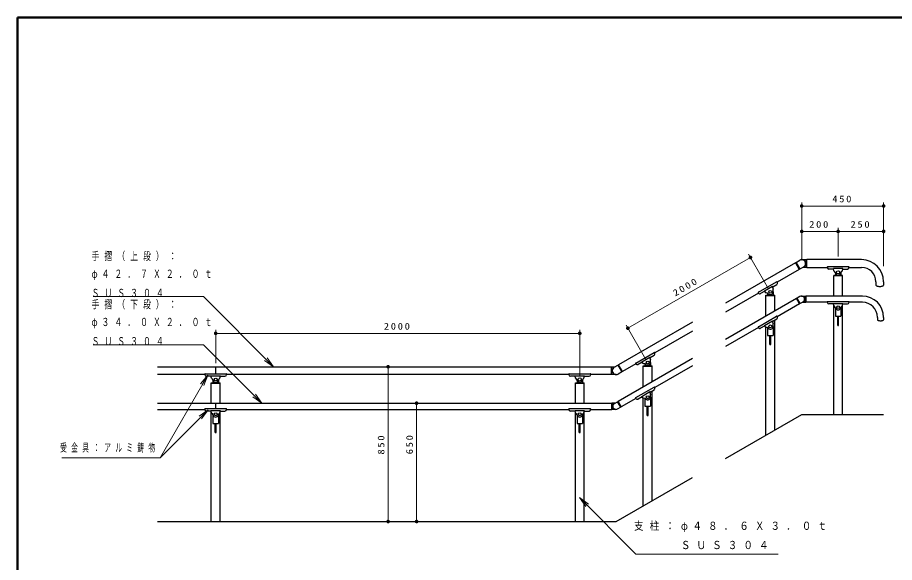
# Model space of a CAD drawing. Units: millimetres on the paper, scale 1:20. Extents: x -365 to 0, y -19 to 257.
# Drawn here: x -365 to -124.1, y 107.3 to 257 of the extents above; entities that cross this region are included whole.
import ezdxf

# ---------------------------------------------------------------- set-up
doc = ezdxf.new("R2010")
doc.units = ezdxf.units.MM
doc.layers.add('LY_1', color=7, linetype='Continuous', lineweight=25)
doc.layers.add('LY_3', color=7, linetype='Continuous', lineweight=13)
doc.styles.add('ＭＳ ゴシック', font='')
doc.styles.get('ＭＳ ゴシック').set_extended_font_data('MS Gothic')

# ---------------------------------------------------------------- blocks, each defined once
blk = doc.blocks.new('filled_dot')
at = {"color": 0, "linetype": 'Continuous', "lineweight": -2, "const_width": 1.25}
blk.add_lwpolyline([(-0.625, 0, 1), (0.625, 0, 1)], format="xyb", close=True, dxfattribs=at)

msp = doc.modelspace()

# ---------------------------------------------------------------- linework, layer by layer
at = {"layer": 'LY_1', "lineweight": 13}
for p, q in [((-149.603, 190.279), (-149.603, 206.224)), ((-149.603, 205.224), (-127.101, 205.224)), ((-127.101, 188.689), (-127.101, 206.224)), ((-149.603, 190.279), (-149.603, 199.248)), ((-149.603, 198.248), (-139.601, 198.248)), ((-139.601, 191.346), (-139.601, 199.248)), ((-139.601, 198.248), (-127.101, 198.248)), ((-127.101, 188.689), (-127.101, 199.248)), ((-197.36, 171.65), (-163.681, 191.095)), ((-158.732, 182.521), (-164.181, 191.961)), ((-310.571, 162.07), (-310.571, 171.254)), ((-210.571, 158.585), (-210.571, 171.254)), ((-192.41, 163.077), (-197.86, 172.516)), ((-310.571, 170.254), (-210.571, 170.254)), ((-294.66, 161.07), (-297.135, 162.838)), ((-294.66, 161.07), (-296.781, 163.191)), ((-296.428, 163.545), (-294.66, 161.07)), ((-263.213, 161.07), (-263.213, 118.57)), ((-314.709, 156.401), (-312.776, 158.749)), ((-312.776, 158.749), (-314.276, 156.151)), ((-312.776, 158.749), (-313.843, 155.901)), ((-297.903, 151.07), (-300.378, 152.838)), ((-297.903, 151.07), (-300.025, 153.191)), ((-299.671, 153.545), (-297.903, 151.07)), ((-255.387, 151.07), (-255.387, 118.57)), ((-312.661, 149.284), (-325.862, 136.082)), ((-315.136, 147.516), (-312.661, 149.284)), ((-312.661, 149.284), (-314.782, 147.163)), ((-312.661, 149.284), (-314.429, 146.809)), ((-208.918, 122.655), (-210.686, 125.13)), ((-210.686, 125.13), (-208.211, 123.362)), ((-210.686, 125.13), (-208.565, 123.008))]:
    msp.add_line(p, q, dxfattribs=at)
at = {"layer": 'LY_1'}
for p, q in [((-151.351, 189.661), (-150.138, 190.361)), ((-149.601, 190.505), (-148.201, 190.505)), ((-148.451, 190.505), (-148.451, 188.362)), ((-148.201, 188.355), (-148.201, 190.505)), ((-133.168, 190.497), (-148.201, 190.497)), ((-151.347, 189.654), (-170.563, 178.56)), ((-151.351, 189.661), (-150.276, 187.799)), ((-150.059, 187.924), (-151.131, 189.779)), ((-149.063, 188.499), (-150.276, 187.799)), ((-148.201, 188.355), (-149.313, 188.355)), ((-148.201, 188.362), (-142.601, 188.362)), ((-142.601, 188.362), (-142.601, 188.462)), ((-136.701, 188.562), (-142.501, 188.562)), ((-140.874, 187.912), (-142.151, 187.912)), ((-140.761, 187.409), (-140.901, 188.031)), ((-138.301, 188.031), (-140.901, 188.031)), ((-138.44, 187.409), (-138.301, 188.031)), ((-138.327, 187.912), (-137.051, 187.912)), ((-136.601, 188.362), (-136.601, 188.462)), ((-136.601, 188.362), (-133.168, 188.362)), ((-150.28, 187.805), (-156.308, 184.324)), ((-140.816, 180.497), (-140.816, 186.112)), ((-138.386, 186.112), (-140.816, 186.112)), ((-138.386, 186.012), (-140.816, 186.012)), ((-140.351, 186.914), (-140.351, 186.112)), ((-138.851, 186.914), (-138.851, 186.112)), ((-138.386, 180.497), (-138.386, 186.112)), ((-161.518, 181.548), (-156.495, 184.448)), ((-159.867, 181.888), (-157.615, 183.188)), ((-157.425, 182.579), (-157.615, 183.188)), ((-157.579, 183.071), (-156.473, 183.71)), ((-156.308, 184.324), (-156.358, 184.411)), ((-129.236, 184.43), (-129.236, 183.497)), ((-127.101, 184.43), (-127.101, 183.497)), ((-161.505, 181.324), (-170.563, 176.095)), ((-161.505, 181.324), (-161.555, 181.411)), ((-159.784, 181.798), (-160.89, 181.16)), ((-159.435, 181.418), (-159.867, 181.888)), ((-159.447, 174.978), (-159.447, 180.755)), ((-159.447, 180.755), (-157.017, 180.755)), ((-159.447, 180.655), (-157.017, 180.655)), ((-158.982, 181.299), (-158.982, 180.755)), ((-157.482, 181.655), (-157.482, 180.755)), ((-157.017, 176.381), (-157.017, 180.755)), ((-151.08, 179.808), (-170.563, 168.56)), ((-150.23, 178.336), (-156.308, 174.827)), ((-150.084, 180.383), (-151.297, 179.683)), ((-150.23, 178.336), (-151.08, 179.808)), ((-150.014, 178.461), (-150.864, 179.933)), ((-149.234, 178.911), (-150.447, 178.211)), ((-149.659, 180.497), (-148.509, 180.497)), ((-149.431, 178.797), (-148.509, 178.797)), ((-148.759, 180.497), (-148.759, 178.797)), ((-148.509, 180.497), (-148.509, 178.797)), ((-132.951, 180.497), (-148.509, 180.497)), ((-142.601, 178.797), (-148.509, 178.797)), ((-142.601, 178.797), (-142.601, 178.897)), ((-142.501, 178.997), (-136.701, 178.997)), ((-140.874, 178.347), (-142.151, 178.347)), ((-140.761, 177.844), (-140.901, 178.466)), ((-140.901, 178.466), (-138.301, 178.466)), ((-138.44, 177.844), (-138.301, 178.466)), ((-138.328, 178.347), (-137.051, 178.347)), ((-136.601, 178.797), (-136.601, 178.897)), ((-132.951, 178.797), (-136.601, 178.797)), ((-140.816, 147.997), (-140.816, 178.087)), ((-140.351, 177.349), (-140.351, 174.947)), ((-138.851, 177.349), (-138.851, 174.947)), ((-138.386, 147.997), (-138.386, 178.087)), ((-161.518, 172.05), (-156.495, 174.95)), ((-159.867, 172.39), (-157.615, 173.69)), ((-157.425, 173.081), (-157.615, 173.69)), ((-157.579, 173.574), (-156.473, 174.212)), ((-157.017, 143.716), (-157.017, 173.898)), ((-156.308, 174.827), (-156.358, 174.913)), ((-140.351, 174.947), (-138.851, 174.947)), ((-139.726, 172.447), (-139.726, 174.947)), ((-139.476, 172.447), (-139.476, 174.947)), ((-128.801, 174.647), (-128.801, 173.997)), ((-127.101, 174.647), (-127.101, 173.997)), ((-179.619, 173.332), (-199.892, 161.627)), ((-161.505, 171.827), (-170.563, 166.597)), ((-161.505, 171.827), (-161.555, 171.913)), ((-159.784, 172.3), (-160.89, 171.662)), ((-159.435, 171.921), (-159.867, 172.39)), ((-159.447, 142.313), (-159.447, 171.934)), ((-158.982, 171.802), (-158.982, 169.658)), ((-157.482, 172.158), (-157.482, 169.658)), ((-139.726, 172.447), (-139.476, 172.447)), ((-179.619, 170.866), (-189.987, 164.88)), ((-158.982, 169.658), (-157.482, 169.658)), ((-158.357, 167.158), (-158.357, 169.658)), ((-158.107, 167.158), (-158.107, 169.658)), ((-158.357, 167.158), (-158.107, 167.158)), ((-195.197, 162.103), (-190.174, 165.003)), ((-191.258, 163.627), (-190.152, 164.265)), ((-189.987, 164.88), (-190.037, 164.967)), ((-201.108, 160.933), (-199.896, 161.633)), ((-200.112, 161.508), (-199.041, 159.653)), ((-179.619, 163.332), (-200.058, 151.531)), ((-198.821, 159.771), (-199.896, 161.633)), ((-195.183, 161.88), (-198.824, 159.778)), ((-195.183, 161.88), (-195.233, 161.967)), ((-193.463, 162.354), (-194.569, 161.715)), ((-193.545, 162.443), (-191.294, 163.743)), ((-193.113, 161.974), (-193.545, 162.443)), ((-192.66, 161.855), (-192.66, 161.311)), ((-191.104, 163.134), (-191.294, 163.743)), ((-191.16, 162.211), (-191.16, 161.311)), ((-326.597, 161.07), (-220.413, 161.07)), ((-313.571, 158.935), (-313.571, 159.035)), ((-313.471, 159.135), (-307.671, 159.135)), ((-310.571, 159.135), (-310.571, 161.07)), ((-307.571, 158.935), (-307.571, 159.035)), ((-220.413, 161.07), (-201.971, 161.07)), ((-213.571, 158.935), (-213.571, 159.035)), ((-213.471, 159.135), (-207.671, 159.135)), ((-207.571, 158.935), (-207.571, 159.035)), ((-201.971, 161.077), (-201.971, 158.927)), ((-201.971, 161.077), (-200.859, 161.077)), ((-201.721, 158.927), (-201.721, 161.07)), ((-198.821, 159.771), (-200.033, 159.071)), ((-193.125, 155.534), (-193.125, 161.311)), ((-193.125, 161.311), (-190.695, 161.311)), ((-193.125, 161.211), (-190.695, 161.211)), ((-190.695, 156.937), (-190.695, 161.311)), ((-179.619, 161.369), (-189.987, 155.382)), ((-313.571, 158.935), (-326.597, 158.935)), ((-311.844, 158.485), (-313.121, 158.485)), ((-311.871, 158.604), (-309.271, 158.604)), ((-311.731, 157.981), (-311.871, 158.604)), ((-311.786, 156.685), (-309.356, 156.685)), ((-311.786, 151.07), (-311.786, 156.685)), ((-311.786, 156.585), (-309.356, 156.585)), ((-311.321, 157.486), (-311.321, 156.685)), ((-309.821, 157.486), (-309.821, 156.685)), ((-309.41, 157.981), (-309.271, 158.604)), ((-309.356, 151.07), (-309.356, 156.685)), ((-309.297, 158.485), (-308.021, 158.485)), ((-220.413, 158.935), (-307.571, 158.935)), ((-213.571, 158.935), (-220.413, 158.935)), ((-211.844, 158.485), (-213.121, 158.485)), ((-211.731, 157.981), (-211.871, 158.604)), ((-211.871, 158.604), (-209.271, 158.604)), ((-211.786, 156.685), (-209.356, 156.685)), ((-211.786, 151.07), (-211.786, 156.685)), ((-211.786, 156.585), (-209.356, 156.585)), ((-211.321, 157.486), (-211.321, 156.685)), ((-209.821, 157.486), (-209.821, 156.685)), ((-209.41, 157.981), (-209.271, 158.604)), ((-209.356, 151.07), (-209.356, 156.685)), ((-209.297, 158.485), (-208.021, 158.485)), ((-201.971, 158.935), (-207.571, 158.935)), ((-200.571, 158.927), (-201.971, 158.927)), ((-195.197, 152.606), (-190.174, 155.506)), ((-193.545, 152.945), (-191.294, 154.245)), ((-191.104, 153.637), (-191.294, 154.245)), ((-191.258, 154.129), (-190.152, 154.768)), ((-190.695, 124.271), (-190.695, 154.454)), ((-189.987, 155.382), (-190.037, 155.469)), ((-195.183, 152.382), (-199.208, 150.059)), ((-195.183, 152.382), (-195.233, 152.469)), ((-193.463, 152.856), (-194.569, 152.218)), ((-193.113, 152.476), (-193.545, 152.945)), ((-193.125, 122.868), (-193.125, 152.489)), ((-192.66, 152.357), (-192.66, 150.213)), ((-191.16, 152.713), (-191.16, 150.213)), ((-326.597, 151.07), (-220.413, 151.07)), ((-326.597, 149.37), (-313.571, 149.37)), ((-313.571, 149.37), (-313.571, 149.47)), ((-313.471, 149.57), (-307.671, 149.57)), ((-310.571, 149.57), (-310.571, 151.07)), ((-307.571, 149.37), (-307.571, 149.47)), ((-307.571, 149.37), (-220.413, 149.37)), ((-220.413, 151.07), (-201.779, 151.07)), ((-220.413, 149.37), (-213.571, 149.37)), ((-213.571, 149.37), (-213.571, 149.47)), ((-213.471, 149.57), (-207.671, 149.57)), ((-207.571, 149.37), (-207.571, 149.47)), ((-207.571, 149.37), (-201.779, 149.37)), ((-200.857, 151.07), (-201.779, 151.07)), ((-201.779, 149.37), (-201.779, 151.07)), ((-200.629, 149.37), (-201.779, 149.37)), ((-201.529, 149.37), (-201.529, 151.07)), ((-201.054, 150.956), (-200.058, 151.531)), ((-200.274, 151.406), (-199.424, 149.934)), ((-200.204, 149.484), (-199.208, 150.059)), ((-200.058, 151.531), (-199.208, 150.059)), ((-192.66, 150.213), (-191.16, 150.213)), ((-192.035, 147.713), (-192.035, 150.213)), ((-191.785, 147.713), (-191.785, 150.213)), ((-311.844, 148.92), (-313.121, 148.92)), ((-311.731, 148.416), (-311.871, 149.039)), ((-311.871, 149.039), (-309.271, 149.039)), ((-311.786, 118.57), (-311.786, 148.66)), ((-311.321, 147.921), (-311.321, 145.52)), ((-309.821, 147.921), (-309.821, 145.52)), ((-309.41, 148.416), (-309.271, 149.039)), ((-309.356, 118.57), (-309.356, 148.66)), ((-309.297, 148.92), (-308.021, 148.92)), ((-211.844, 148.92), (-213.121, 148.92)), ((-211.731, 148.416), (-211.871, 149.039)), ((-211.871, 149.039), (-209.271, 149.039)), ((-211.786, 118.57), (-211.786, 148.66)), ((-211.321, 147.921), (-211.321, 145.52)), ((-209.821, 147.921), (-209.821, 145.52)), ((-209.41, 148.416), (-209.271, 149.039)), ((-209.356, 118.57), (-209.356, 148.66)), ((-209.297, 148.92), (-208.021, 148.92)), ((-192.035, 147.713), (-191.785, 147.713)), ((-170.563, 135.895), (-149.601, 147.997)), ((-149.601, 147.997), (-127.101, 147.997)), ((-311.321, 145.52), (-309.821, 145.52)), ((-310.696, 143.02), (-310.696, 145.52)), ((-310.446, 143.02), (-310.446, 145.52)), ((-211.321, 145.52), (-209.821, 145.52)), ((-210.696, 143.02), (-210.696, 145.52)), ((-210.446, 143.02), (-210.446, 145.52)), ((-310.696, 143.02), (-310.446, 143.02)), ((-210.696, 143.02), (-210.446, 143.02)), ((-200.571, 118.57), (-179.619, 130.666)), ((-326.597, 118.57), (-200.571, 118.57))]:
    msp.add_line(p, q, dxfattribs=at)
for points in [[(-129.236, 183.497), (-129.225, 183.447), (-129.193, 183.399), (-129.139, 183.352), (-129.066, 183.308), (-128.975, 183.268), (-128.867, 183.233), (-128.745, 183.203), (-128.612, 183.179), (-128.469, 183.161), (-128.32, 183.151), (-128.168, 183.147), (-128.016, 183.151), (-127.868, 183.161), (-127.725, 183.179), (-127.591, 183.203), (-127.469, 183.233), (-127.362, 183.268), (-127.27, 183.308), (-127.197, 183.352), (-127.144, 183.399), (-127.112, 183.447), (-127.101, 183.497)], [(-128.801, 173.997), (-128.792, 173.958), (-128.766, 173.92), (-128.724, 173.883), (-128.666, 173.849), (-128.593, 173.817), (-128.507, 173.789), (-128.41, 173.766), (-128.304, 173.747), (-128.19, 173.733), (-128.072, 173.725), (-127.951, 173.722), (-127.83, 173.725), (-127.711, 173.733), (-127.598, 173.747), (-127.491, 173.766), (-127.394, 173.789), (-127.308, 173.817), (-127.236, 173.849), (-127.178, 173.883), (-127.135, 173.92), (-127.11, 173.958), (-127.101, 173.997)], [(-193.113, 161.974), (-193.103, 161.964), (-193.091, 161.956), (-193.079, 161.95), (-193.065, 161.945), (-193.051, 161.942), (-193.037, 161.942)]]:
    msp.add_lwpolyline(points, dxfattribs=at)
at = {"layer": 'LY_1', "lineweight": 13}
for points in [[(-294.66, 161.07), (-313.943, 180.353), (-344.2, 180.353)], [(-297.903, 151.07), (-313.943, 167.109), (-344.204, 167.109)], [(-312.776, 158.749), (-325.862, 136.082), (-352.878, 136.082)], [(-210.686, 125.13), (-195.13, 109.573), (-156.098, 109.573)]]:
    msp.add_lwpolyline(points, dxfattribs=at)
at = {"layer": 'LY_1'}
for centre, radius in [((-139.601, 187.012), 0.45), ((-158.232, 181.655), 0.4), ((-139.601, 177.447), 0.4), ((-158.232, 172.158), 0.4), ((-191.91, 162.211), 0.4), ((-310.571, 157.585), 0.4), ((-210.571, 157.585), 0.45), ((-191.91, 152.713), 0.4), ((-310.571, 148.02), 0.4), ((-210.571, 148.02), 0.4)]:
    msp.add_circle(centre, radius, dxfattribs=at)
for centre, radius, start, end in [((-149.601, 189.43), 1.075, 300, 120), ((-133.168, 184.43), 6.067, 0, 90), ((-142.501, 188.462), 0.1, 90, 180), ((-142.151, 188.362), 0.45, 180, 270), ((-137.051, 188.362), 0.45, 270, 0), ((-136.701, 188.462), 0.1, 0, 90), ((-133.168, 184.43), 3.933, 0, 90), ((-140.664, 187.431), 0.1, 192.6431, 241.92532), ((-141.064, 186.681), 0.75, 12.9107, 61.92532), ((-139.601, 187.012), 0.75, 192.63438, 347.36562), ((-138.138, 186.681), 0.75, 118.07468, 167.0893), ((-138.538, 187.431), 0.1, 298.07468, 347.3569), ((-156.445, 184.361), 0.1, 30, 120), ((-156.698, 184.099), 0.45, 300, 30), ((-161.468, 181.461), 0.1, 120, 210), ((-161.115, 181.549), 0.45, 210, 300), ((-159.361, 181.486), 0.1, 222.6431, 271.92532), ((-159.333, 180.637), 0.75, 42.9107, 91.92532), ((-158.232, 181.655), 0.75, 222.63438, 17.36562), ((-156.799, 182.1), 0.75, 148.07468, 197.0893), ((-157.52, 182.549), 0.1, 328.07468, 17.3569), ((-149.659, 179.647), 0.85, 300, 120.00001), ((-142.501, 178.897), 0.1, 90, 180), ((-142.151, 178.797), 0.45, 180, 270), ((-137.051, 178.797), 0.45, 270, 0), ((-136.701, 178.897), 0.1, 0, 90), ((-132.951, 174.647), 5.85, 0, 90), ((-132.951, 174.647), 4.15, 0, 90), ((-140.664, 177.866), 0.1, 192.6431, 241.92532), ((-141.064, 177.116), 0.75, 12.9107, 61.92532), ((-139.601, 177.447), 0.75, 192.63438, 347.36562), ((-138.138, 177.116), 0.75, 118.07468, 167.0893), ((-138.538, 177.866), 0.1, 298.07468, 347.3569), ((-156.445, 174.863), 0.1, 30, 120), ((-156.698, 174.602), 0.45, 300, 30), ((-161.468, 171.963), 0.1, 120, 210), ((-161.115, 172.052), 0.45, 210, 300), ((-159.361, 171.989), 0.1, 222.6431, 271.92532), ((-159.333, 171.139), 0.75, 42.9107, 91.92532), ((-158.232, 172.158), 0.75, 222.63438, 17.36562), ((-156.799, 172.602), 0.75, 148.07468, 197.0893), ((-157.52, 173.051), 0.1, 328.07468, 17.3569), ((-190.124, 164.917), 0.1, 30, 120), ((-190.377, 164.655), 0.45, 300, 30), ((-195.147, 162.017), 0.1, 120, 210), ((-194.794, 162.105), 0.45, 210, 300), ((-193.011, 161.192), 0.75, 42.9107, 91.92532), ((-191.91, 162.211), 0.75, 222.63438, 17.36562), ((-190.478, 162.655), 0.75, 148.07468, 197.0893), ((-191.199, 163.105), 0.1, 328.07468, 17.3569), ((-313.471, 159.035), 0.1, 90, 180), ((-307.671, 159.035), 0.1, 0, 90), ((-213.471, 159.035), 0.1, 90, 180), ((-207.671, 159.035), 0.1, 0, 90), ((-200.571, 160.002), 1.075, 120, 300), ((-313.121, 158.935), 0.45, 180, 270), ((-311.633, 158.003), 0.1, 192.6431, 241.92532), ((-312.033, 157.253), 0.75, 12.9107, 61.92532), ((-310.571, 157.585), 0.75, 192.63438, 347.36562), ((-309.108, 157.253), 0.75, 118.07468, 167.0893), ((-309.508, 158.003), 0.1, 298.07468, 347.3569), ((-308.021, 158.935), 0.45, 270, 0), ((-213.121, 158.935), 0.45, 180, 270), ((-211.633, 158.003), 0.1, 192.6431, 241.92532), ((-212.033, 157.253), 0.75, 12.9107, 61.92532), ((-210.571, 157.585), 0.75, 192.63438, 347.36562), ((-209.108, 157.253), 0.75, 118.07468, 167.0893), ((-209.508, 158.003), 0.1, 298.07468, 347.3569), ((-208.021, 158.935), 0.45, 270, 0), ((-190.124, 155.419), 0.1, 30, 120), ((-190.377, 155.157), 0.45, 300, 30), ((-195.147, 152.519), 0.1, 120, 210), ((-194.794, 152.607), 0.45, 210, 300), ((-193.04, 152.544), 0.1, 222.6431, 271.92532), ((-193.011, 151.695), 0.75, 42.9107, 91.92532), ((-191.91, 152.713), 0.75, 222.63438, 17.36562), ((-190.478, 153.157), 0.75, 148.07468, 197.0893), ((-191.199, 153.607), 0.1, 328.07468, 17.3569), ((-313.471, 149.47), 0.1, 90, 180), ((-313.121, 149.37), 0.45, 180, 270), ((-308.021, 149.37), 0.45, 270, 0), ((-307.671, 149.47), 0.1, 0, 90), ((-213.471, 149.47), 0.1, 90, 180), ((-213.121, 149.37), 0.45, 180, 270), ((-208.021, 149.37), 0.45, 270, 0), ((-207.671, 149.47), 0.1, 0, 90), ((-200.629, 150.22), 0.85, 120, 300.00001), ((-311.633, 148.438), 0.1, 192.6431, 241.92532), ((-312.033, 147.688), 0.75, 12.9107, 61.92532), ((-310.571, 148.02), 0.75, 192.63438, 347.36562), ((-309.108, 147.688), 0.75, 118.07468, 167.0893), ((-309.508, 148.438), 0.1, 298.07468, 347.3569), ((-211.633, 148.438), 0.1, 192.6431, 241.92532), ((-212.033, 147.688), 0.75, 12.9107, 61.92532), ((-210.571, 148.02), 0.75, 192.63438, 347.36562), ((-209.108, 147.688), 0.75, 118.07468, 167.0893), ((-209.508, 148.438), 0.1, 298.07468, 347.3569)]:
    msp.add_arc(centre, radius, start, end, dxfattribs=at)
at = {"layer": 'LY_3', "lineweight": 50}
for p, q in [((-365, 257), (-365, 0)), ((0, 257), (-365, 257))]:
    msp.add_line(p, q, dxfattribs=at)

# ---------------------------------------------------------------- block references
at = {"layer": 'LY_1', "lineweight": 13, "xscale": 0.4, "yscale": 0.4}
for p in [(-149.603, 205.224), (-149.603, 198.248), (-310.571, 170.254)]:
    msp.add_blockref('filled_dot', p, dxfattribs=at)
for p, rotation in [((-127.101, 205.224), 180), ((-139.601, 198.248), 180), ((-127.101, 198.248), 180), ((-163.681, 191.095), 210), ((-197.36, 171.65), 30), ((-210.571, 170.254), 180), ((-263.213, 161.07), 270), ((-255.387, 151.07), 270), ((-263.213, 118.57), 90), ((-255.387, 118.57), 90)]:
    msp.add_blockref('filled_dot', p, dxfattribs=dict(at, rotation=rotation))

# ---------------------------------------------------------------- texts
at = {"layer": 'LY_1', "style": 'ＭＳ ゴシック'}
for s, insert, char_height, attachment_point in [('\\T1.33;\\W1.15;450', (-138.352, 206.224), 1.833, 8), ('\\T1.33;\\W1.15;200', (-144.695, 199.248), 1.833, 8), ('\\T1.33;\\W1.15;250', (-133.351, 199.248), 1.833, 8), ('\\T1.64;\\W0.7;手摺（上段）：', (-344.67, 191.303), 2.199, 4), ('\\T1.64;\\W0.7;φ４２．７Ｘ２．０ｔ', (-344.67, 186.303), 2.199, 4), ('\\T1.64;\\W0.7;ＳＵＳ３０４\u3000\u3000\u3000\u3000', (-344.67, 181.303), 2.199, 4), ('\\T1.64;\\W0.7;手摺（下段）：', (-344.674, 178.059), 2.199, 4), ('\\T1.64;\\W0.7;φ３４．０Ｘ２．０ｔ', (-344.674, 173.059), 2.199, 4), ('\\T1.33;\\W1.15;2000', (-260.571, 171.254), 1.833, 8), ('\\T1.64;\\W0.7;ＳＵＳ３０４\u3000\u3000\u3000\u3000', (-344.674, 168.059), 2.199, 4), ('\\T1.64;\\W0.6;受金具：アルミ鋳物', (-353.294, 138.732), 2.199, 4), ('\\T1.64;\\W0.85;支柱：φ４８．６Ｘ３．０ｔ', (-195.67, 117.073), 2.199, 4), ('\\T1.64;\\W0.85;\u3000\u3000\u3000ＳＵＳ３０４\u3000\u3000\u3000\u3000', (-195.67, 112.073), 2.199, 4)]:
    msp.add_mtext(s, dxfattribs=dict(at, insert=insert, char_height=char_height, attachment_point=attachment_point))
at = {"layer": 'LY_1', "char_height": 1.833, "attachment_point": 8, "style": 'ＭＳ ゴシック'}
for s, insert, rotation in [('\\T1.33;\\W1.15;2000', (-181.021, 182.239), 30), ('\\T1.33;\\W1.15;650', (-256.387, 139.909), 90), ('\\T1.33;\\W1.15;850', (-264.213, 139.82), 90)]:
    msp.add_mtext(s, dxfattribs=dict(at, insert=insert, rotation=rotation))

doc.saveas('drawing.dxf')
